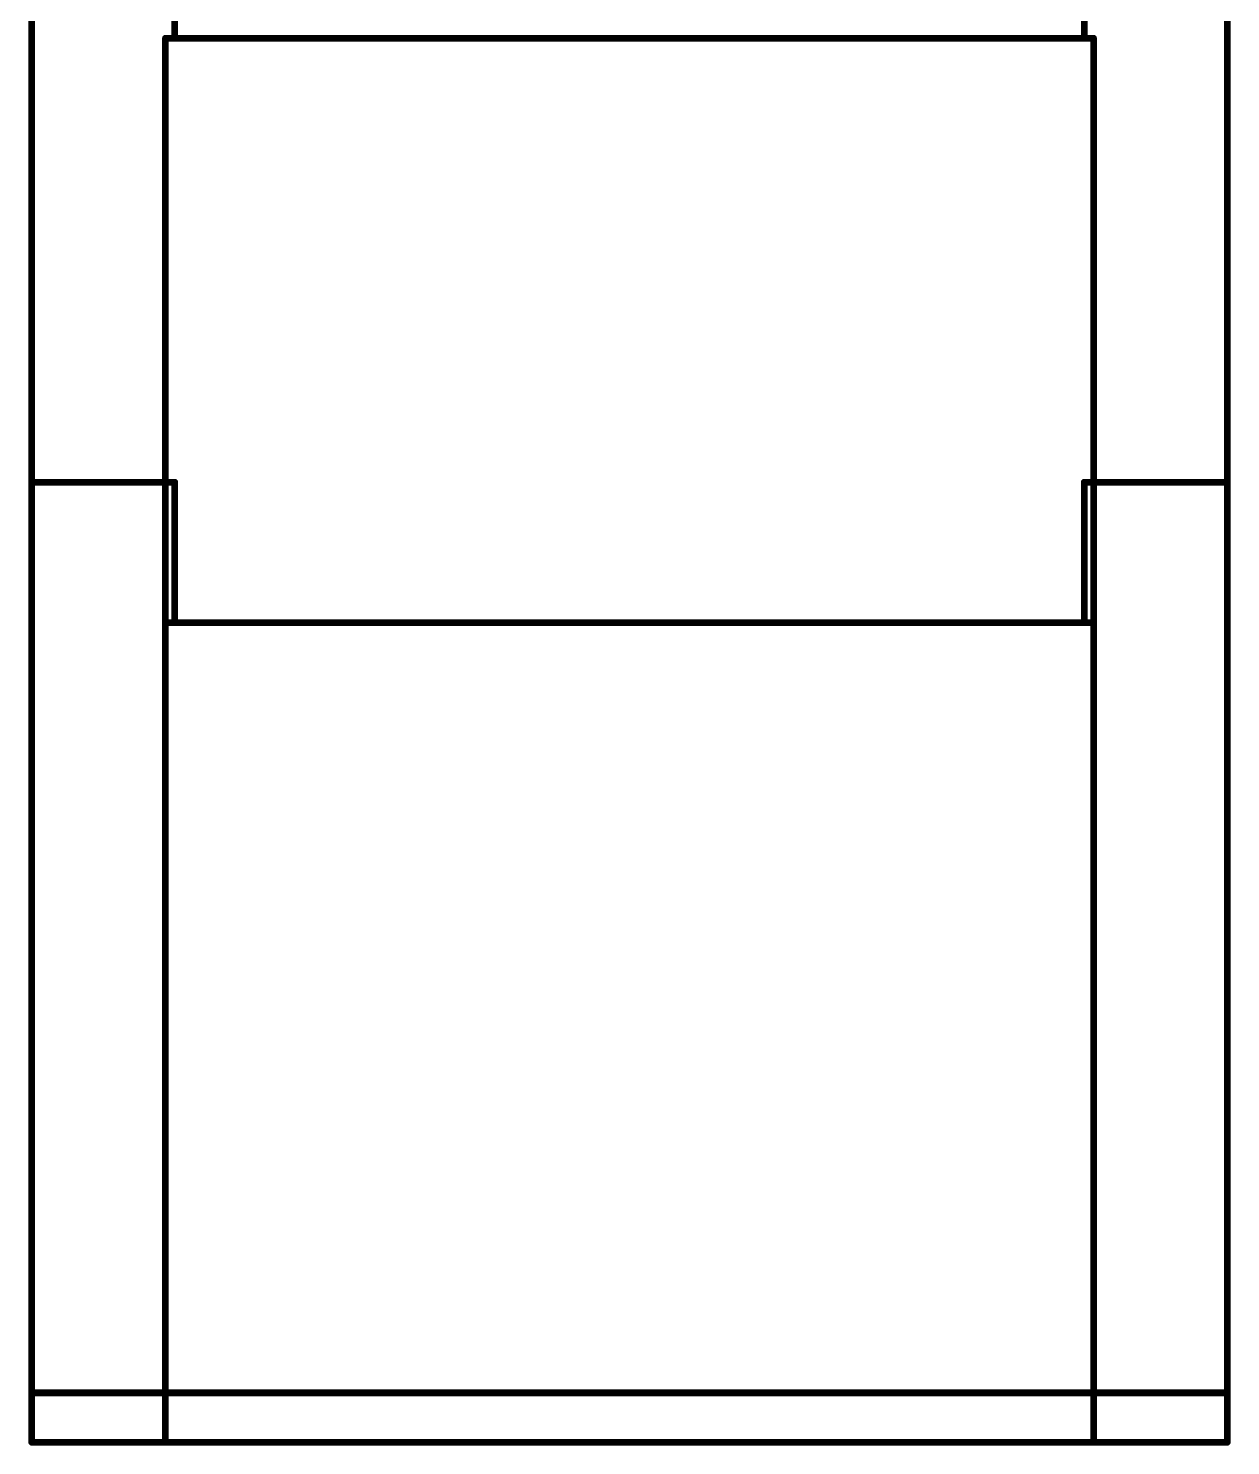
# Model space of a CAD drawing. Extents: x 10.58 to 11.54, y 9.91 to 15.27.
# Drawn here: x 10.9448 to 11.2987, y 9.9141 to 10.3314 of the extents above; entities that cross this region are included whole.
import ezdxf

# ---------------------------------------------------------------- set-up
doc = ezdxf.new("R2010")
doc.units = 0
doc.layers.add('TOPOVERLAY', color=2, linetype='CONTINUOUS')

msp = doc.modelspace()

# ---------------------------------------------------------------- linework, layer by layer
at = {"layer": 'TOPOVERLAY', "const_width": 0.001969}
for points in [[(10.945761, 9.91509), (10.945761, 10.369815)], [(10.987887, 10.328476), (10.987887, 10.369815)], [(11.255603, 10.328476), (11.255603, 10.369815)], [(11.297729, 9.91509), (11.297729, 10.369815)], [(10.985131, 9.91509), (10.985131, 10.328476)], [(10.985131, 10.328476), (11.258359, 10.328476)], [(11.258359, 9.91509), (11.258359, 10.328476)], [(10.945768, 10.197767), (10.987887, 10.197767)], [(10.987887, 10.156429), (10.987887, 10.197767)], [(11.255603, 10.197767), (11.297722, 10.197767)], [(11.255603, 10.156429), (11.255603, 10.197767)], [(10.985131, 10.156429), (11.258359, 10.156429)], [(10.945761, 9.929657), (11.297729, 9.929657)], [(10.945761, 9.91509), (11.297729, 9.91509)]]:
    msp.add_lwpolyline(points, dxfattribs=at)
at = {"layer": 'TOPOVERLAY', "const_width": 0.000984}
for points in [[(10.984639, 10.328476, 1), (10.985623, 10.328476, 1)], [(10.984639, 10.328476, 1), (10.985623, 10.328476, 1)], [(10.987394, 10.328476, 1), (10.988379, 10.328476, 1)], [(11.255111, 10.328476, 1), (11.256095, 10.328476, 1)], [(11.257867, 10.328476, 1), (11.258851, 10.328476, 1)], [(11.257867, 10.328476, 1), (11.258851, 10.328476, 1)], [(10.945275, 10.197767, 1), (10.94626, 10.197767, 1)], [(10.987394, 10.197767, 1), (10.988379, 10.197767, 1)], [(10.987394, 10.197767, 1), (10.988379, 10.197767, 1)], [(11.255111, 10.197767, 1), (11.256095, 10.197767, 1)], [(11.255111, 10.197767, 1), (11.256095, 10.197767, 1)], [(11.29723, 10.197767, 1), (11.298214, 10.197767, 1)], [(10.984639, 10.156429, 1), (10.985623, 10.156429, 1)], [(10.987394, 10.156429, 1), (10.988379, 10.156429, 1)], [(11.255111, 10.156429, 1), (11.256095, 10.156429, 1)], [(11.257867, 10.156429, 1), (11.258851, 10.156429, 1)], [(10.945268, 9.929657, 1), (10.946253, 9.929657, 1)], [(11.297237, 9.929657, 1), (11.298221, 9.929657, 1)], [(10.945268, 9.91509, 1), (10.946253, 9.91509, 1)], [(10.945268, 9.91509, 1), (10.946253, 9.91509, 1)], [(10.984639, 9.91509, 1), (10.985623, 9.91509, 1)], [(11.257867, 9.91509, 1), (11.258851, 9.91509, 1)], [(11.297237, 9.91509, 1), (11.298221, 9.91509, 1)], [(11.297237, 9.91509, 1), (11.298221, 9.91509, 1)]]:
    msp.add_lwpolyline(points, format="xyb", close=True, dxfattribs=at)

doc.saveas('drawing.dxf')
